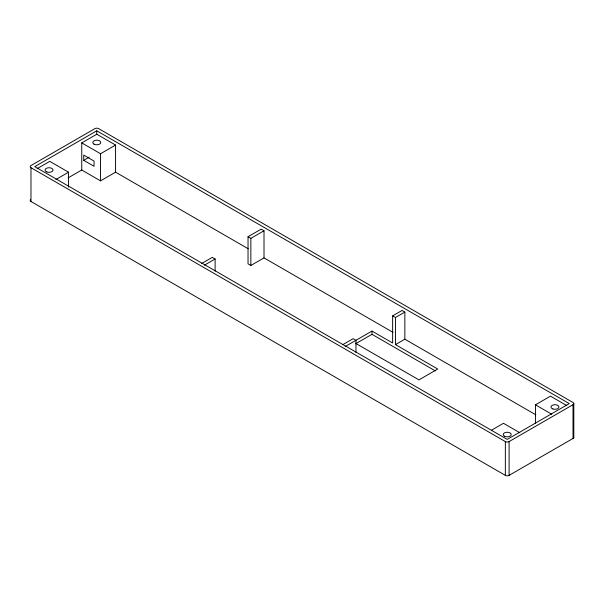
<?xml version="1.0" encoding="UTF-8"?>
<svg xmlns="http://www.w3.org/2000/svg" width="604" height="604" viewBox="0 0 604 604"><rect width="100%" height="100%" fill="white"/><g stroke="black" fill="none" stroke-linecap="round" stroke-linejoin="round"><path stroke-width="0.91" d="M96.776 130.804L34.738 166.629L507.224 439.41L569.262 403.593L96.776 130.804L96.776 134.209L115.568 145.058L115.568 172.178L248.176 248.742M37.108 168.659L49.77 161.351L68.554 172.2L68.554 187.165M115.568 172.178L100.536 180.86L81.751 170.011L81.751 142.891L96.776 134.209M83.737 160.317L94.073 166.281L94.073 161.072L83.737 155.107L83.737 160.317L89.203 157.161M55.9 179.509L68.554 172.2M81.751 142.891L100.536 153.741L115.568 145.058M68.154 177.855L81.751 170.011M201.464 263.616L212.298 257.357L215.115 258.988L215.115 271.143M264.008 257.878L250.856 265.473L248.033 263.85L248.033 236.73L261.192 229.135L264.008 230.758L264.008 257.878L393.053 332.381M204.288 265.239L215.115 258.988M248.033 236.73L250.856 238.353L264.008 230.758M343.087 344.484L353.144 338.678L355.967 340.301L355.967 352.464M345.133 346.56L371.973 331.06L392.638 342.997L392.638 315.877L402.038 310.448L404.854 312.079L404.854 339.199L535.831 414.82M392.638 315.877L395.461 317.5L404.854 312.079M355.635 343.752L371.973 334.314L435.303 370.879M395.461 317.5L395.461 344.62L404.854 339.199M491.596 430.146L503.464 423.291L519.802 432.728M535.446 423.532L535.446 404.831L550.471 396.149L566.816 405.586M30.978 167.708L505.344 441.584A2.658 1.533 0 0 0 509.096 441.584L573.022 404.68A2.658 1.533 0 0 0 573.022 402.506L98.656 128.637A2.658 1.533 0 0 0 94.904 128.637L30.978 165.541A2.658 1.533 0 0 0 30.978 167.708L30.978 201.494L505.344 475.363A2.658 1.533 0 0 0 509.096 475.363L573.022 438.459A2.658 1.533 0 0 0 573.445 436.609M535.446 404.831L551.784 414.261M395.461 344.62L437.734 369.029L418.95 379.878L355.62 343.314M573.8 403.593L573.8 437.371M573.022 404.68L573.022 438.459M509.096 441.584L509.096 475.363M505.344 441.584L505.344 475.363M371.973 331.06L371.973 334.314M250.856 238.353L250.856 265.473M100.536 153.741L100.536 180.86M30.978 201.494A2.658 1.533 0 0 1 30.555 199.637M46.84 171.944A3.986 2.303 0 0 0 53.031 170.185A3.986 2.303 0 0 0 47.293 167.972A3.986 2.303 0 0 0 46.84 171.944M94.028 144.145A3.986 2.303 0 0 0 100.657 143.02A3.986 2.303 0 0 0 95.659 140.271A3.986 2.303 0 0 0 94.028 144.145M504.4 436.179A3.986 2.303 0 0 0 511.067 435.152A3.986 2.303 0 0 0 506.19 432.328A3.986 2.303 0 0 0 504.4 436.179M552.954 408.991A3.986 2.303 0 0 0 558.934 406.998A3.986 2.303 0 0 0 552.954 405.005A3.986 2.303 0 0 0 552.954 408.991"/></g></svg>
